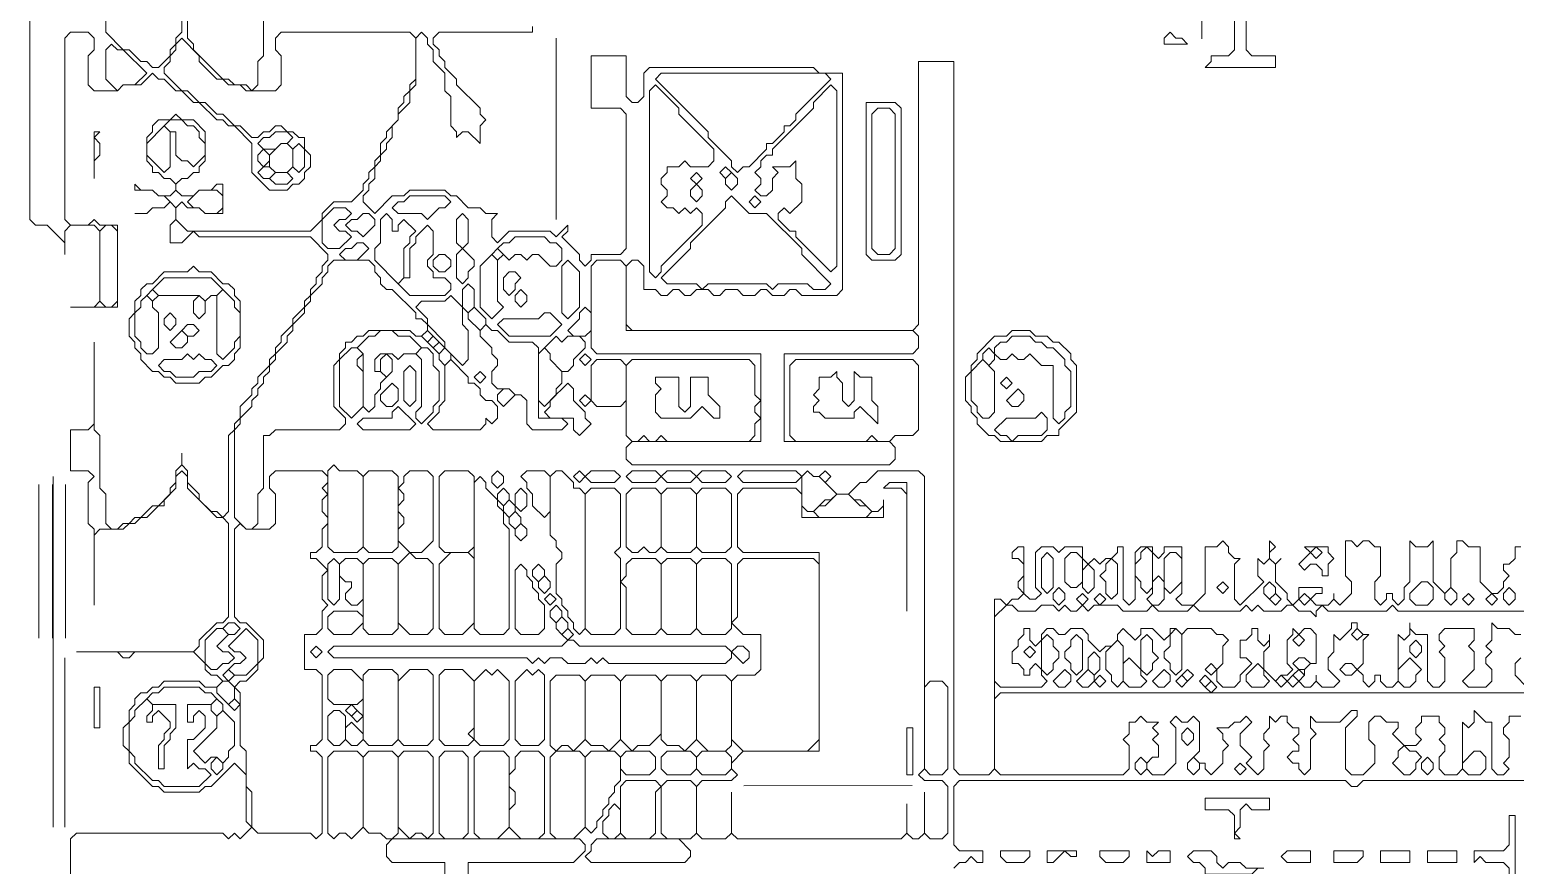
# Model space of a CAD drawing. Extents: x 10 to 1971, y 10 to 1392.
# Drawn here: x 1291 to 1545, y 697.5 to 840.4 of the extents above; entities that cross this region are included whole.
import ezdxf

# ---------------------------------------------------------------- set-up
doc = ezdxf.new("R2010")
doc.units = 0
for name, color, linetype, lineweight in [('TEXT_FALLBACK_OUTLINE', 2, 'Continuous', 0), ('TRACE_CURVE', 6, 'Continuous', 0), ('TRACE_STRAIGHT', 5, 'Continuous', 0), ('TRACE_TEXT_SYMBOL', 6, 'Continuous', 0)]:
    doc.layers.add(name, color=color, linetype=linetype, lineweight=lineweight)

msp = doc.modelspace()

# ---------------------------------------------------------------- linework, layer by layer
at = {"layer": 'TEXT_FALLBACK_OUTLINE', "color": 2}
for points in [[(1438, 763), (1437, 762), (1440, 762), (1441, 761), (1441, 741), (1441, 763)], [(1509, 752), (1510, 751), (1508, 749), (1509, 748), (1510, 749), (1511, 749), (1512, 748), (1512, 747), (1513, 747), (1513, 749), (1514, 750), (1513, 751), (1513, 752)], [(1510, 751), (1511, 752), (1512, 751), (1511, 750)], [(1492, 709), (1492, 707), (1496, 707), (1497, 706), (1497, 702), (1498, 702), (1497, 703), (1498, 704), (1498, 707), (1499, 708), (1500, 707), (1503, 707), (1503, 709)], [(1490, 700), (1489, 699), (1490, 698), (1491, 698), (1492, 697), (1492, 696), (1500, 696), (1501, 697), (1502, 697), (1499, 697), (1498, 698), (1496, 698), (1495, 697), (1494, 698), (1494, 699), (1493, 700)]]:
    msp.add_lwpolyline(points, close=True, dxfattribs=at)
at = {"layer": 'TRACE_CURVE', "color": 6}
for points in [[(1291, 847), (1291, 808), (1292, 807), (1294, 807), (1297, 804), (1297, 802), (1297, 806), (1298, 807), (1302, 807), (1303, 806), (1303, 794), (1302, 793), (1298, 793), (1306, 793), (1306, 807), (1303, 807), (1302, 808), (1301, 807), (1298, 807), (1297, 808), (1297, 839), (1298, 840), (1301, 840), (1302, 839), (1302, 837), (1301, 836), (1301, 831), (1302, 830), (1306, 830), (1307, 831), (1310, 831), (1312, 833)], [(1331, 846), (1331, 836), (1330, 835), (1330, 831), (1329, 830), (1328, 831), (1326, 831), (1325, 832), (1324, 832), (1319, 837), (1319, 838), (1318, 839), (1318, 843)], [(1317, 843), (1317, 840), (1316, 839), (1316, 838), (1315, 837), (1315, 836), (1313, 834), (1312, 834), (1311, 835), (1310, 835), (1308, 837), (1307, 837), (1304, 840), (1304, 845)], [(1349, 813), (1349, 814), (1350, 815), (1350, 817), (1351, 818), (1351, 819), (1352, 820), (1352, 821), (1353, 822), (1353, 824), (1354, 825), (1354, 826), (1356, 828), (1356, 830), (1357, 831), (1357, 839), (1358, 840), (1359, 839), (1359, 838), (1360, 837), (1360, 835), (1362, 833), (1362, 830), (1363, 829), (1363, 824), (1364, 823), (1364, 822), (1365, 823), (1366, 823), (1368, 821), (1368, 824), (1369, 825), (1368, 826), (1368, 827), (1364, 831), (1364, 832), (1362, 834), (1362, 835), (1361, 836), (1361, 837), (1360, 838), (1360, 839), (1361, 840), (1377, 840), (1377, 841)], [(1312, 833), (1313, 832), (1314, 832), (1316, 830), (1317, 830), (1319, 828), (1320, 828), (1323, 825), (1324, 825), (1325, 824), (1326, 824), (1329, 821), (1329, 816), (1332, 813), (1335, 813), (1336, 814), (1337, 814), (1338, 815), (1338, 816), (1339, 817), (1339, 819), (1338, 820), (1338, 822), (1337, 822), (1336, 823), (1335, 823), (1334, 824), (1333, 824), (1332, 823), (1331, 823), (1330, 822), (1329, 822), (1327, 824), (1326, 824), (1324, 826), (1323, 826), (1321, 828), (1320, 828), (1318, 830), (1317, 830), (1314, 833), (1314, 834), (1315, 835), (1315, 836), (1316, 837), (1316, 838), (1317, 839), (1320, 836), (1320, 835), (1323, 832), (1324, 832), (1325, 831), (1327, 831), (1328, 830), (1333, 830), (1334, 831), (1334, 836), (1333, 837), (1333, 839), (1334, 840), (1356, 840), (1357, 839), (1357, 832), (1356, 831)], [(1402, 796), (1403, 795), (1404, 795), (1405, 796), (1407, 796), (1408, 795), (1409, 795), (1410, 796), (1412, 796), (1413, 795), (1415, 795), (1416, 796), (1417, 796), (1418, 795), (1420, 795), (1421, 796), (1422, 796), (1423, 795), (1429, 795), (1430, 796), (1430, 833), (1426, 833), (1425, 834), (1397, 834), (1396, 833), (1396, 829), (1395, 828), (1394, 828), (1393, 829), (1393, 836), (1387, 836), (1387, 827), (1392, 827), (1393, 826), (1393, 803), (1392, 802), (1387, 802), (1387, 801), (1386, 800), (1385, 801), (1385, 802), (1382, 805), (1383, 806), (1383, 807), (1381, 805), (1380, 806), (1373, 806), (1371, 804), (1370, 805), (1370, 808), (1371, 809), (1369, 809), (1368, 810), (1366, 810), (1364, 812), (1363, 812), (1362, 813), (1356, 813), (1355, 812), (1353, 812), (1350, 809), (1348, 811), (1348, 812), (1349, 813)], [(1485, 751), (1484, 750), (1483, 751), (1483, 752), (1481, 752), (1480, 751), (1480, 743), (1479, 742), (1478, 743), (1478, 752), (1477, 752), (1477, 751), (1476, 750), (1475, 750), (1474, 749), (1473, 750), (1472, 749), (1471, 750), (1471, 752), (1468, 752), (1467, 751), (1466, 752), (1464, 752), (1463, 751), (1463, 745), (1464, 744), (1463, 743), (1462, 743), (1461, 744), (1461, 752), (1460, 752), (1459, 751), (1459, 750), (1460, 750), (1461, 749), (1461, 747), (1460, 746), (1460, 745), (1461, 744), (1460, 743), (1459, 743), (1458, 742), (1457, 743), (1456, 743), (1456, 714), (1455, 713), (1450, 713), (1449, 714), (1449, 835), (1443, 835), (1443, 790), (1442, 789), (1394, 789), (1393, 790), (1393, 800), (1394, 801), (1395, 801), (1396, 800), (1396, 796), (1398, 796), (1399, 795), (1400, 795), (1401, 796), (1402, 796)], [(1356, 831), (1356, 830), (1355, 829), (1355, 828), (1354, 827), (1354, 825), (1352, 823), (1352, 822), (1351, 821), (1351, 819), (1350, 818), (1350, 817), (1349, 816), (1349, 815), (1348, 814), (1348, 813), (1346, 811), (1343, 811), (1341, 809), (1341, 808), (1339, 806), (1318, 806), (1316, 808), (1316, 810), (1317, 811), (1318, 810), (1320, 810), (1321, 809), (1324, 809), (1324, 814), (1323, 814), (1322, 813), (1320, 813), (1319, 812), (1317, 812), (1316, 813), (1316, 814), (1317, 815), (1318, 815), (1319, 816), (1320, 816), (1320, 817), (1321, 818), (1321, 823), (1319, 825), (1317, 825), (1316, 826), (1315, 825), (1313, 825), (1312, 824), (1312, 823), (1311, 822), (1311, 818), (1312, 817), (1312, 816), (1313, 816), (1314, 815), (1315, 815), (1316, 814), (1316, 813), (1315, 812), (1313, 812), (1312, 813), (1310, 813)], [(1310, 813), (1309, 814), (1309, 813), (1312, 813), (1313, 812), (1314, 812), (1315, 811), (1314, 810), (1312, 810), (1311, 809), (1309, 809), (1311, 809), (1312, 810), (1314, 810), (1315, 811), (1316, 810), (1316, 808), (1315, 807), (1315, 804), (1317, 804), (1319, 806), (1320, 805), (1339, 805), (1342, 802), (1342, 801), (1341, 800), (1341, 799), (1340, 798), (1340, 797), (1339, 796), (1339, 795), (1338, 794), (1338, 793), (1336, 791), (1336, 790), (1334, 788), (1334, 787), (1333, 786), (1333, 785), (1332, 784), (1332, 783), (1330, 781), (1330, 780), (1329, 779), (1329, 778), (1327, 776), (1327, 774), (1326, 773), (1326, 772), (1325, 771), (1325, 758), (1324, 757), (1323, 758), (1322, 758), (1320, 760), (1320, 761), (1318, 763), (1318, 765), (1317, 766), (1317, 768), (1317, 766), (1316, 765), (1316, 763), (1315, 762)], [(1315, 762), (1315, 761), (1313, 759), (1312, 759), (1310, 757), (1309, 757), (1308, 756), (1307, 756), (1306, 755), (1305, 755), (1304, 756), (1304, 761), (1303, 762), (1303, 771), (1302, 772), (1302, 787), (1302, 773), (1301, 772), (1298, 772), (1298, 765), (1301, 765), (1302, 764), (1301, 763), (1301, 756), (1302, 755), (1302, 742), (1302, 754), (1303, 755), (1307, 755), (1308, 756), (1309, 756), (1310, 757), (1311, 757), (1313, 759), (1314, 759), (1314, 760), (1316, 762), (1316, 764), (1317, 765), (1318, 764), (1318, 762), (1323, 757), (1324, 757), (1325, 756), (1325, 740), (1324, 739), (1323, 739), (1320, 736), (1320, 735), (1319, 734), (1299, 734), (1306, 734), (1307, 733), (1308, 733), (1309, 734), (1319, 734), (1321, 732), (1321, 731), (1322, 730), (1323, 730), (1324, 729), (1323, 728), (1321, 728), (1320, 729)], [(1524, 743), (1524, 744), (1523, 744), (1523, 743), (1522, 742), (1521, 743), (1521, 746), (1522, 747), (1522, 752), (1521, 752), (1520, 753), (1519, 753), (1518, 752), (1517, 753), (1516, 753), (1516, 747), (1517, 746), (1517, 744), (1515, 742), (1514, 743), (1514, 744), (1514, 743), (1513, 742), (1511, 742), (1510, 743), (1511, 744), (1512, 744), (1512, 745), (1508, 745), (1508, 743), (1507, 742), (1506, 743), (1506, 744), (1504, 746), (1504, 749), (1505, 750), (1504, 749), (1503, 750), (1503, 751), (1504, 752), (1503, 753), (1503, 750), (1502, 749), (1501, 750), (1501, 747), (1502, 746), (1498, 742), (1497, 743), (1497, 749), (1498, 750), (1497, 750), (1496, 751), (1496, 752), (1495, 753), (1494, 752), (1492, 752), (1492, 744), (1490, 742), (1488, 742), (1487, 743), (1488, 744), (1488, 752), (1485, 752), (1485, 751)], [(1546, 752), (1545, 752), (1545, 750), (1544, 749), (1543, 749), (1543, 748), (1544, 747), (1543, 746), (1543, 745), (1542, 744), (1541, 744), (1539, 746), (1539, 752), (1537, 752), (1536, 753), (1535, 753), (1535, 751), (1534, 750), (1534, 745), (1533, 744), (1531, 746), (1531, 753), (1530, 752), (1528, 752), (1527, 753), (1527, 746), (1526, 745), (1526, 743), (1525, 742), (1524, 743)], [(1480, 736), (1478, 738), (1477, 737), (1477, 736), (1476, 735), (1475, 735), (1474, 734), (1472, 736), (1472, 737), (1471, 738), (1469, 738), (1468, 737), (1467, 737), (1466, 738), (1465, 738), (1464, 737), (1464, 736), (1463, 735), (1462, 736), (1462, 738), (1461, 738), (1461, 737), (1460, 736), (1460, 735), (1459, 734), (1459, 732), (1460, 732), (1461, 731), (1461, 730), (1462, 730), (1462, 731), (1463, 732), (1464, 731), (1464, 730), (1465, 729), (1464, 728), (1457, 728), (1456, 729), (1456, 740), (1458, 742)], [(1458, 742), (1459, 742), (1460, 741), (1463, 741), (1464, 742), (1466, 742), (1467, 741), (1468, 742), (1469, 741), (1470, 741), (1471, 742), (1472, 741), (1473, 742), (1477, 742), (1478, 741), (1482, 741), (1483, 742), (1484, 741), (1489, 741), (1490, 742), (1491, 741), (1498, 741), (1499, 742), (1500, 741), (1501, 742), (1502, 741), (1505, 741), (1506, 742), (1507, 742), (1508, 741), (1510, 741), (1511, 740), (1511, 741), (1512, 742), (1513, 741), (1523, 741), (1524, 742), (1525, 741), (1596, 741)], [(1513, 733), (1513, 731), (1515, 729), (1514, 728), (1512, 728), (1511, 729), (1511, 730), (1511, 729), (1510, 728), (1509, 728), (1508, 729), (1509, 730), (1509, 731), (1510, 732), (1511, 732), (1511, 737), (1510, 738), (1509, 738), (1508, 737), (1507, 738), (1507, 737), (1506, 736), (1506, 732), (1507, 731), (1506, 730), (1505, 730), (1504, 729), (1502, 731), (1502, 734), (1503, 735), (1503, 737), (1503, 736), (1502, 735), (1501, 736), (1501, 738), (1500, 738), (1500, 737), (1499, 736), (1498, 736), (1498, 733), (1499, 733), (1500, 732), (1498, 730), (1498, 729), (1497, 728), (1495, 728), (1494, 729), (1494, 731), (1495, 732), (1495, 735), (1496, 736), (1495, 737), (1494, 737), (1493, 738), (1489, 738), (1488, 737), (1487, 738), (1486, 738), (1486, 737), (1485, 736), (1483, 738), (1481, 738), (1481, 737), (1480, 736)], [(1546, 737), (1545, 737), (1544, 738), (1542, 738), (1541, 739), (1541, 736), (1540, 735), (1541, 734), (1540, 733), (1540, 732), (1541, 731), (1541, 729), (1540, 728), (1537, 728), (1536, 729), (1538, 731), (1538, 734), (1537, 735), (1538, 736), (1538, 738), (1533, 738), (1532, 737), (1532, 736), (1533, 735), (1532, 734), (1533, 733), (1533, 729), (1532, 728), (1531, 728), (1530, 729), (1530, 737), (1528, 737), (1527, 738), (1527, 739), (1527, 737), (1526, 736), (1525, 737), (1525, 729), (1524, 728), (1523, 728), (1522, 729), (1522, 730), (1521, 730), (1521, 729), (1520, 728), (1519, 729), (1519, 730), (1518, 731), (1519, 732), (1519, 736), (1520, 737), (1519, 737), (1518, 738), (1518, 739), (1517, 739), (1517, 738), (1515, 736), (1514, 737), (1514, 734), (1513, 733)], [(1547, 728), (1545, 730), (1545, 732), (1546, 733)], [(1320, 729), (1314, 729), (1313, 728), (1312, 728), (1311, 727), (1310, 727), (1309, 726), (1309, 725), (1308, 724), (1308, 722), (1307, 721), (1307, 718), (1308, 717), (1308, 715), (1312, 711), (1313, 711), (1314, 710), (1320, 710), (1321, 711), (1322, 711), (1326, 715), (1328, 713), (1328, 705), (1329, 704), (1327, 702), (1326, 703), (1325, 702), (1324, 703), (1299, 703), (1298, 702), (1298, 696)], [(1457, 713), (1456, 714), (1456, 726), (1457, 727), (1563, 727)], [(1544, 714), (1543, 713), (1542, 713), (1541, 714), (1541, 722), (1540, 722), (1538, 724), (1538, 722), (1537, 721), (1536, 722), (1536, 714), (1535, 713), (1533, 713), (1532, 714), (1532, 716), (1533, 717), (1533, 718), (1532, 719), (1533, 720), (1533, 721), (1532, 722), (1532, 723), (1529, 723), (1529, 722), (1528, 721), (1528, 720), (1529, 719), (1528, 718), (1526, 718), (1524, 720), (1525, 721), (1525, 722), (1523, 722), (1522, 723), (1521, 723), (1520, 722), (1520, 719), (1521, 718), (1521, 715), (1519, 713), (1517, 713), (1516, 714), (1516, 721), (1518, 723), (1518, 724), (1517, 724), (1515, 722), (1511, 722), (1510, 723), (1510, 721), (1511, 720), (1510, 719), (1510, 714), (1509, 713), (1508, 714), (1508, 715), (1507, 715), (1506, 716), (1507, 717), (1508, 717), (1508, 718), (1507, 719), (1508, 720), (1508, 721)], [(1508, 721), (1507, 721), (1506, 722), (1506, 723), (1505, 723), (1504, 722), (1503, 723), (1503, 721), (1502, 720), (1502, 719), (1503, 718), (1502, 717), (1502, 714), (1501, 713), (1499, 715), (1500, 716), (1498, 718), (1498, 720), (1500, 722), (1499, 723), (1498, 722), (1497, 722), (1496, 721), (1494, 721), (1495, 720), (1495, 719), (1496, 718), (1495, 717), (1495, 715), (1493, 713), (1492, 714), (1492, 715), (1491, 715), (1490, 716), (1491, 717), (1491, 722), (1490, 723), (1489, 722), (1488, 722), (1487, 723), (1486, 722), (1487, 721), (1487, 715), (1485, 713), (1483, 713), (1482, 714), (1482, 715), (1483, 716), (1484, 716), (1484, 718), (1483, 719), (1484, 720), (1483, 721), (1484, 722), (1482, 722), (1481, 723), (1480, 722), (1479, 722), (1479, 720), (1478, 719), (1479, 718), (1479, 714), (1478, 713), (1457, 713)], [(1546, 723), (1544, 723), (1544, 722), (1543, 721), (1543, 720), (1544, 719), (1544, 716), (1543, 715), (1544, 714)], [(1449, 697), (1450, 698), (1451, 698), (1452, 699), (1453, 698), (1454, 698), (1454, 700), (1450, 700), (1449, 701), (1449, 711), (1450, 712), (1516, 712), (1517, 711), (1518, 711), (1519, 712), (1574, 712)], [(1546, 654), (1545, 655), (1545, 674), (1544, 675), (1544, 689), (1545, 690), (1545, 706), (1544, 706), (1544, 701), (1543, 700), (1538, 700), (1538, 698), (1539, 699), (1540, 698), (1543, 698), (1544, 697), (1544, 687), (1543, 686), (1542, 686), (1541, 687), (1540, 687), (1538, 685)]]:
    msp.add_lwpolyline(points, dxfattribs=at)
for points in [[(1304, 837), (1305, 838), (1306, 837), (1307, 837), (1311, 833), (1309, 831), (1307, 831), (1306, 830), (1304, 832)], [(1397, 830), (1398, 831), (1402, 827), (1402, 826), (1408, 820), (1408, 818), (1407, 817), (1404, 817), (1403, 818), (1402, 817), (1400, 817), (1400, 816), (1399, 815), (1399, 814), (1400, 813), (1400, 812), (1399, 811), (1400, 810), (1401, 810), (1402, 809), (1403, 810), (1404, 809), (1405, 810), (1406, 809), (1406, 807), (1399, 800), (1399, 799), (1398, 798), (1397, 799)], [(1398, 832), (1399, 833), (1427, 833), (1428, 832), (1422, 826), (1422, 825), (1421, 824), (1420, 824), (1420, 823), (1418, 821), (1417, 821), (1417, 820), (1414, 817), (1413, 817), (1412, 816), (1411, 817), (1411, 818), (1407, 822), (1407, 823)], [(1428, 831), (1429, 830), (1429, 800), (1428, 799), (1422, 805), (1422, 806), (1421, 806), (1419, 808), (1419, 809), (1420, 810), (1421, 809), (1423, 811), (1423, 814), (1422, 815), (1422, 818), (1421, 817), (1418, 817), (1419, 816), (1418, 815), (1418, 813), (1417, 812), (1416, 812), (1415, 813), (1416, 814), (1416, 815), (1415, 816), (1416, 817), (1416, 818), (1417, 819), (1418, 819), (1418, 820), (1425, 827), (1425, 828)], [(1314, 824), (1315, 823), (1315, 817), (1314, 816), (1311, 819), (1311, 821)], [(1314, 824), (1315, 825), (1317, 825), (1318, 824), (1319, 824), (1320, 823), (1320, 822), (1321, 821), (1321, 819), (1319, 817), (1318, 818), (1317, 818), (1316, 819), (1316, 823), (1315, 823)], [(1332, 822), (1333, 823), (1335, 823), (1336, 822), (1335, 821), (1334, 821), (1333, 820), (1331, 820), (1330, 821), (1331, 822)], [(1334, 821), (1335, 821), (1336, 820), (1336, 817), (1335, 816), (1333, 816), (1332, 817), (1332, 819)], [(1336, 820), (1337, 821), (1338, 820), (1338, 817), (1337, 816), (1336, 817)], [(1330, 819), (1331, 820), (1332, 819), (1332, 818), (1331, 817), (1330, 818)], [(1330, 816), (1331, 817), (1332, 817), (1333, 816), (1332, 815), (1331, 815)], [(1332, 815), (1333, 816), (1335, 816), (1336, 815), (1335, 814), (1333, 814)], [(1404, 815), (1405, 816), (1406, 815), (1405, 814)], [(1409, 816), (1410, 817), (1411, 816), (1410, 815)], [(1410, 815), (1411, 816), (1412, 815), (1412, 814), (1411, 813), (1410, 814)], [(1320, 813), (1323, 813), (1324, 812), (1324, 810), (1323, 809), (1321, 809), (1320, 810), (1319, 810), (1318, 811)], [(1404, 813), (1405, 814), (1406, 813), (1406, 812), (1405, 811), (1404, 812)], [(1355, 811), (1356, 812), (1362, 812), (1363, 811), (1362, 810), (1361, 810), (1359, 808), (1358, 809), (1354, 809), (1353, 810), (1354, 811)], [(1410, 811), (1411, 812), (1414, 809), (1417, 809), (1423, 803), (1423, 802), (1428, 797), (1427, 796), (1425, 796), (1424, 797), (1419, 797), (1418, 796), (1417, 797), (1407, 797), (1406, 796), (1405, 797), (1400, 797), (1399, 798), (1404, 803), (1404, 804), (1410, 810)], [(1414, 811), (1415, 812), (1416, 811), (1415, 810)], [(1343, 810), (1345, 810), (1346, 809), (1345, 808), (1344, 808), (1343, 807), (1344, 806), (1345, 806), (1346, 805), (1344, 803), (1342, 803), (1341, 804), (1341, 808)], [(1347, 808), (1348, 809), (1349, 809), (1350, 808), (1350, 807), (1348, 805), (1347, 806), (1346, 806), (1345, 807), (1346, 808)], [(1351, 808), (1352, 809), (1353, 808), (1353, 806), (1354, 806), (1354, 807), (1355, 808), (1357, 806), (1356, 805), (1356, 804), (1355, 803), (1355, 798), (1354, 797), (1350, 801), (1350, 803), (1351, 804)], [(1364, 808), (1365, 809), (1366, 808), (1366, 804), (1365, 803), (1364, 804)], [(1303, 806), (1304, 807), (1305, 807), (1306, 806), (1306, 794), (1305, 793), (1304, 793), (1303, 794)], [(1359, 807), (1360, 806), (1360, 802), (1359, 801), (1359, 800), (1360, 799), (1360, 798), (1362, 798), (1363, 797), (1363, 796), (1362, 795), (1356, 795), (1354, 797), (1355, 798), (1356, 798), (1356, 803), (1357, 804), (1357, 805)], [(1346, 803), (1347, 804), (1348, 804), (1349, 803), (1347, 801), (1345, 801), (1344, 802), (1345, 803)], [(1364, 802), (1365, 803), (1367, 801), (1367, 800), (1366, 799), (1366, 798), (1365, 797), (1364, 798)], [(1370, 802), (1371, 803), (1372, 802), (1371, 801)], [(1373, 804), (1374, 805), (1379, 805), (1380, 804), (1381, 804), (1382, 803), (1382, 801), (1381, 800), (1380, 800), (1378, 802), (1377, 802), (1376, 801), (1375, 802), (1374, 802), (1373, 801), (1371, 803), (1372, 804)], [(1342, 800), (1343, 801), (1349, 801), (1350, 800), (1350, 799), (1351, 798), (1351, 797), (1352, 796), (1353, 796), (1357, 792), (1357, 791), (1358, 791), (1359, 790), (1359, 789), (1358, 788), (1357, 788), (1356, 789), (1349, 789), (1348, 788), (1347, 788), (1346, 787), (1345, 787), (1345, 786), (1344, 785), (1344, 784), (1343, 783), (1343, 776), (1345, 774), (1345, 773), (1344, 772), (1333, 772), (1332, 771), (1331, 771), (1331, 762), (1330, 761), (1330, 756), (1329, 755), (1328, 755), (1326, 757), (1326, 772), (1327, 773), (1327, 774), (1329, 776), (1329, 777), (1330, 778), (1330, 779), (1331, 780), (1331, 781), (1332, 782), (1332, 783), (1333, 784), (1333, 785), (1335, 787), (1335, 788), (1336, 789), (1336, 790), (1338, 792), (1338, 793), (1339, 794), (1339, 795), (1341, 797), (1341, 798), (1342, 799)], [(1360, 801), (1361, 802), (1362, 802), (1363, 801), (1363, 800), (1362, 799), (1361, 799), (1360, 800)], [(1370, 802), (1371, 801), (1371, 794), (1372, 793), (1370, 791), (1368, 793), (1368, 800)], [(1382, 800), (1383, 801), (1385, 799), (1385, 793), (1383, 791), (1382, 792)], [(1387, 800), (1388, 801), (1392, 801), (1393, 800), (1393, 789), (1442, 789), (1443, 788), (1443, 786), (1442, 785), (1420, 785), (1420, 770), (1438, 770), (1439, 769), (1439, 767), (1438, 766), (1394, 766), (1393, 767), (1393, 769), (1394, 770), (1416, 770), (1416, 785), (1388, 785), (1387, 786)], [(1372, 798), (1373, 799), (1374, 799), (1375, 798), (1374, 797), (1374, 796), (1373, 795), (1372, 796)], [(1365, 796), (1366, 797), (1367, 796), (1367, 793), (1366, 792), (1365, 793)], [(1374, 795), (1375, 796), (1376, 795), (1376, 794), (1375, 793), (1374, 794)], [(1362, 794), (1363, 795), (1365, 793), (1365, 790), (1366, 789), (1366, 784), (1365, 783), (1362, 786), (1362, 787), (1359, 790), (1359, 791), (1357, 793), (1358, 794)], [(1366, 792), (1367, 793), (1369, 791), (1369, 790), (1368, 789), (1366, 791)], [(1385, 792), (1386, 793), (1387, 792), (1387, 789), (1386, 788), (1384, 788), (1383, 789), (1385, 791)], [(1378, 791), (1379, 792), (1380, 792), (1382, 790), (1380, 788), (1373, 788), (1371, 790), (1372, 791)], [(1350, 788), (1351, 789), (1353, 789), (1354, 788), (1356, 788), (1358, 786), (1357, 785), (1355, 785), (1354, 784), (1353, 785), (1351, 785), (1350, 784), (1350, 782), (1351, 782), (1352, 781), (1351, 780), (1351, 779), (1350, 778), (1350, 776), (1349, 775), (1348, 776), (1348, 785), (1347, 786), (1349, 788)], [(1358, 788), (1359, 789), (1360, 788), (1359, 787)], [(1359, 787), (1360, 788), (1361, 787), (1360, 786)], [(1368, 789), (1369, 790), (1370, 789), (1371, 789), (1373, 787), (1377, 787), (1378, 786), (1378, 774), (1382, 774), (1383, 773), (1382, 772), (1377, 772), (1376, 773), (1376, 777), (1375, 778), (1374, 778), (1373, 779), (1371, 779), (1370, 780), (1370, 782), (1371, 783), (1371, 784), (1370, 785), (1370, 786), (1368, 788)], [(1381, 788), (1382, 787), (1383, 788), (1385, 788), (1386, 787), (1386, 786), (1384, 784), (1384, 783), (1383, 782), (1382, 782), (1380, 784), (1380, 785), (1379, 786)], [(1346, 786), (1347, 786), (1348, 785), (1347, 784), (1347, 783), (1348, 782), (1348, 776), (1346, 774), (1344, 776), (1344, 784)], [(1351, 784), (1352, 785), (1353, 784), (1353, 782), (1352, 781), (1351, 782)], [(1357, 785), (1358, 786), (1359, 786), (1360, 785), (1360, 783), (1361, 782), (1361, 777), (1360, 776), (1360, 775), (1358, 773), (1357, 774), (1357, 775), (1358, 776), (1358, 784)], [(1360, 786), (1361, 787), (1362, 786), (1361, 785)], [(1361, 785), (1362, 786), (1363, 785), (1363, 784), (1362, 783), (1361, 784)], [(1378, 785), (1379, 786), (1380, 785), (1380, 784), (1382, 782), (1382, 780), (1381, 779), (1381, 778), (1379, 776), (1378, 777)], [(1385, 784), (1386, 785), (1387, 784), (1386, 783)], [(1355, 782), (1356, 783), (1357, 782), (1357, 777), (1356, 776), (1355, 777)], [(1362, 783), (1363, 784), (1366, 781), (1366, 780), (1367, 780), (1368, 779), (1368, 778), (1369, 777), (1370, 777), (1371, 776), (1371, 774), (1370, 773), (1369, 774), (1369, 773), (1368, 772), (1360, 772), (1359, 773), (1361, 775), (1361, 776), (1362, 777)], [(1387, 783), (1388, 784), (1392, 784), (1393, 783), (1393, 777), (1392, 776), (1388, 776), (1387, 777)], [(1393, 783), (1394, 784), (1414, 784), (1415, 783), (1415, 778), (1416, 777), (1415, 776), (1415, 775), (1416, 774), (1415, 773), (1415, 771), (1414, 770), (1400, 770), (1399, 771), (1398, 770), (1397, 770), (1396, 771), (1395, 770), (1394, 770), (1393, 771)], [(1421, 783), (1422, 784), (1442, 784), (1443, 783), (1443, 772), (1442, 771), (1439, 771), (1438, 770), (1436, 770), (1435, 771), (1434, 770), (1422, 770), (1421, 771)], [(1353, 780), (1354, 779), (1354, 777), (1353, 776), (1352, 776), (1351, 777), (1351, 778)], [(1367, 781), (1368, 782), (1369, 781), (1368, 780)], [(1383, 780), (1384, 779), (1384, 777), (1386, 775), (1386, 774), (1387, 773), (1385, 771), (1384, 772), (1384, 774), (1380, 774), (1379, 775), (1380, 776), (1380, 777)], [(1371, 778), (1372, 779), (1373, 779), (1374, 778), (1372, 776), (1371, 777)], [(1385, 777), (1386, 778), (1387, 777), (1386, 776)], [(1353, 775), (1354, 776), (1357, 773), (1356, 772), (1348, 772), (1347, 773), (1348, 774), (1353, 774)], [(1332, 764), (1333, 765), (1341, 765), (1342, 764), (1342, 763), (1341, 762), (1342, 761), (1341, 760), (1341, 758), (1342, 757), (1342, 756), (1341, 755), (1341, 752), (1340, 751), (1339, 751), (1339, 750), (1340, 750), (1342, 748), (1341, 747), (1341, 743), (1342, 742), (1341, 741), (1341, 738), (1340, 737), (1338, 737), (1338, 731), (1340, 731), (1341, 730), (1341, 719), (1340, 718), (1339, 718), (1339, 717), (1340, 717), (1341, 716), (1341, 703), (1340, 702), (1339, 703), (1330, 703), (1329, 704), (1329, 710), (1328, 711), (1328, 717), (1327, 718), (1327, 727), (1326, 728), (1327, 729), (1328, 729), (1330, 731), (1330, 732), (1331, 733), (1331, 736), (1328, 739), (1327, 739), (1326, 740), (1326, 755), (1327, 756), (1328, 755), (1332, 755), (1333, 756), (1333, 761), (1332, 762)], [(1342, 765), (1343, 766), (1344, 765), (1347, 765), (1348, 764), (1348, 752), (1347, 751), (1343, 751), (1342, 752)], [(1348, 764), (1349, 765), (1353, 765), (1354, 764), (1354, 752), (1353, 751), (1349, 751), (1348, 752)], [(1355, 764), (1356, 765), (1359, 765), (1360, 764), (1360, 753), (1358, 751), (1356, 751), (1354, 753), (1354, 755), (1355, 756), (1355, 757), (1354, 758), (1354, 759), (1355, 760), (1355, 761), (1354, 762), (1355, 763)], [(1361, 764), (1362, 765), (1366, 765), (1367, 764), (1367, 752), (1366, 751), (1362, 751), (1361, 752)], [(1370, 764), (1371, 765), (1372, 764), (1372, 763), (1371, 762), (1370, 763)], [(1375, 764), (1376, 765), (1379, 765), (1380, 764), (1380, 758), (1379, 757), (1377, 759), (1377, 761), (1376, 762), (1376, 763)], [(1380, 764), (1381, 765), (1382, 765), (1384, 763), (1384, 762), (1385, 762), (1386, 761), (1386, 738), (1385, 737), (1384, 738), (1384, 739), (1383, 740), (1383, 741), (1382, 742), (1382, 743), (1381, 744), (1381, 749), (1382, 750), (1382, 751), (1381, 752), (1381, 753), (1380, 754)], [(1384, 764), (1385, 765), (1386, 764), (1385, 763)], [(1386, 764), (1387, 765), (1391, 765), (1392, 764), (1391, 763), (1387, 763)], [(1393, 764), (1394, 765), (1398, 765), (1399, 764), (1398, 763), (1394, 763)], [(1399, 764), (1400, 765), (1404, 765), (1405, 764), (1404, 763), (1400, 763)], [(1436, 765), (1443, 765), (1444, 764), (1444, 714), (1443, 713), (1444, 712), (1447, 712), (1448, 711), (1448, 703), (1447, 702), (1445, 702), (1444, 703), (1444, 710), (1444, 703), (1443, 702), (1442, 702), (1441, 703), (1441, 708), (1441, 703), (1440, 702), (1412, 702), (1411, 703), (1411, 710), (1411, 703), (1410, 702), (1406, 702), (1405, 703), (1405, 711), (1406, 712), (1411, 712), (1412, 713), (1411, 714), (1411, 715), (1413, 717), (1426, 717), (1426, 751), (1413, 751), (1412, 752), (1412, 761), (1413, 762), (1422, 762), (1423, 761), (1423, 757), (1437, 757), (1437, 760), (1437, 759), (1436, 758), (1435, 758), (1433, 760), (1432, 760), (1431, 761), (1433, 763), (1434, 763)], [(1405, 764), (1406, 765), (1410, 765), (1411, 764), (1410, 763), (1406, 763)], [(1412, 764), (1413, 765), (1422, 765), (1423, 764), (1422, 763), (1413, 763)], [(1423, 764), (1424, 765), (1425, 764), (1426, 764), (1429, 761), (1428, 760), (1427, 760), (1425, 758), (1424, 758), (1423, 759)], [(1426, 764), (1427, 765), (1428, 764), (1427, 763)], [(1367, 763), (1368, 764), (1369, 763), (1369, 762), (1371, 760), (1371, 759), (1372, 758), (1372, 756), (1373, 755), (1373, 738), (1372, 737), (1368, 737), (1367, 738)], [(1371, 761), (1372, 762), (1373, 761), (1373, 760), (1372, 759), (1371, 760)], [(1372, 759), (1373, 760), (1374, 759), (1374, 758), (1373, 757), (1372, 758)], [(1374, 761), (1375, 762), (1376, 761), (1376, 759), (1375, 758), (1374, 759)], [(1386, 761), (1387, 762), (1391, 762), (1392, 761), (1392, 752), (1391, 751), (1392, 750), (1392, 738), (1391, 737), (1387, 737), (1386, 738)], [(1393, 761), (1394, 762), (1398, 762), (1399, 761), (1399, 752), (1398, 751), (1397, 751), (1396, 752), (1395, 751), (1394, 751), (1393, 752)], [(1399, 761), (1400, 762), (1404, 762), (1405, 761), (1405, 752), (1404, 751), (1400, 751), (1399, 752)], [(1405, 761), (1406, 762), (1410, 762), (1411, 761), (1411, 752), (1410, 751), (1406, 751), (1405, 752)], [(1429, 761), (1431, 761), (1433, 759), (1434, 759), (1435, 758), (1434, 757), (1426, 757), (1425, 758), (1426, 759), (1427, 759)], [(1373, 757), (1374, 758), (1375, 757), (1375, 756), (1374, 755), (1373, 756)], [(1374, 755), (1375, 756), (1376, 755), (1376, 754), (1375, 753), (1374, 754)], [(1481, 751), (1482, 752), (1483, 751), (1483, 745), (1482, 744), (1481, 745), (1481, 746), (1480, 747), (1480, 749), (1481, 750)], [(1342, 749), (1343, 750), (1344, 749), (1344, 743), (1343, 742), (1342, 743)], [(1344, 749), (1345, 750), (1347, 750), (1348, 749), (1348, 743), (1347, 742), (1346, 742), (1345, 743), (1345, 744), (1346, 745), (1346, 746), (1345, 746), (1344, 747)], [(1348, 749), (1349, 750), (1353, 750), (1354, 749), (1354, 738), (1353, 737), (1349, 737), (1348, 738)], [(1356, 751), (1357, 750), (1359, 750), (1360, 749), (1360, 738), (1359, 737), (1356, 737), (1354, 739), (1354, 749)], [(1363, 751), (1366, 751), (1367, 750), (1367, 739), (1365, 737), (1362, 737), (1361, 738), (1361, 749)], [(1393, 749), (1394, 750), (1398, 750), (1399, 749), (1399, 738), (1398, 737), (1394, 737), (1393, 738), (1393, 745), (1392, 746), (1393, 747)], [(1399, 749), (1400, 750), (1404, 750), (1405, 749), (1405, 738), (1404, 737), (1400, 737), (1399, 738)], [(1405, 749), (1406, 750), (1410, 750), (1411, 749), (1411, 738), (1410, 737), (1406, 737), (1405, 738)], [(1412, 749), (1413, 750), (1425, 750), (1426, 749), (1426, 719), (1424, 717), (1413, 717), (1411, 719), (1411, 729), (1412, 730), (1415, 730), (1416, 731), (1416, 737), (1413, 737), (1411, 739), (1412, 740)], [(1464, 750), (1465, 751), (1466, 750), (1466, 745), (1465, 744), (1464, 745)], [(1468, 750), (1469, 751), (1470, 751), (1471, 750), (1471, 746), (1470, 745), (1469, 745), (1468, 746)], [(1475, 749), (1476, 750), (1477, 749), (1477, 744), (1476, 743), (1475, 744), (1475, 746), (1474, 747), (1475, 748)], [(1485, 750), (1486, 751), (1487, 751), (1488, 750), (1488, 746), (1486, 744), (1485, 745)], [(1374, 748), (1375, 749), (1376, 748), (1376, 747), (1377, 746), (1377, 745), (1378, 744), (1378, 743), (1379, 742), (1379, 738), (1378, 737), (1375, 737), (1374, 738)], [(1377, 748), (1378, 749), (1379, 748), (1379, 747), (1378, 746), (1377, 747)], [(1378, 746), (1379, 747), (1380, 746), (1380, 745), (1379, 744), (1378, 745)], [(1471, 748), (1472, 749), (1473, 748), (1473, 745), (1472, 744), (1471, 745)], [(1483, 746), (1484, 747), (1485, 746), (1485, 743), (1484, 742), (1483, 742), (1482, 743), (1483, 744)], [(1466, 744), (1467, 745), (1468, 744), (1468, 743), (1467, 742), (1466, 743)], [(1494, 745), (1495, 746), (1496, 745), (1495, 744)], [(1502, 745), (1503, 746), (1504, 745), (1504, 744), (1503, 743), (1502, 744)], [(1529, 746), (1530, 746), (1531, 745), (1531, 743), (1530, 742), (1528, 742), (1527, 743), (1527, 744)], [(1533, 744), (1534, 745), (1535, 744), (1535, 743), (1534, 742), (1533, 743)], [(1543, 744), (1544, 745), (1545, 744), (1545, 743), (1544, 742), (1543, 743)], [(1379, 743), (1380, 744), (1381, 743), (1380, 742)], [(1380, 741), (1381, 742), (1382, 741), (1382, 740), (1381, 739), (1380, 740)], [(1470, 743), (1471, 744), (1472, 743), (1471, 742)], [(1473, 743), (1474, 744), (1475, 743), (1474, 742)], [(1503, 743), (1504, 744), (1505, 743), (1504, 742)], [(1508, 743), (1509, 744), (1510, 743), (1509, 742)], [(1536, 743), (1537, 744), (1538, 743), (1537, 742)], [(1540, 743), (1541, 744), (1542, 743), (1541, 742)], [(1342, 740), (1343, 741), (1347, 741), (1348, 740), (1348, 739), (1346, 737), (1343, 737), (1342, 738)], [(1381, 739), (1382, 740), (1383, 739), (1383, 738), (1382, 737), (1381, 738)], [(1323, 738), (1324, 738), (1325, 737), (1323, 735), (1324, 734), (1325, 734), (1326, 733), (1325, 732), (1324, 732), (1323, 731), (1322, 731), (1321, 732), (1321, 736)], [(1324, 738), (1325, 739), (1326, 739), (1327, 738), (1326, 737), (1325, 737)], [(1328, 738), (1330, 736), (1330, 732), (1328, 730), (1326, 730), (1325, 731), (1326, 732), (1327, 732), (1328, 733), (1327, 734), (1326, 734), (1325, 735)], [(1382, 737), (1383, 738), (1384, 737), (1383, 736)], [(1464, 736), (1465, 737), (1466, 736), (1466, 735), (1467, 734), (1467, 733), (1466, 732), (1466, 731), (1465, 730), (1464, 731)], [(1469, 736), (1470, 737), (1471, 736), (1471, 731), (1470, 730), (1469, 731), (1469, 732), (1468, 733), (1468, 734), (1469, 735)], [(1481, 736), (1482, 737), (1483, 736), (1483, 734), (1484, 733), (1483, 732), (1483, 731), (1482, 730), (1481, 731)], [(1486, 737), (1487, 738), (1488, 737), (1488, 731), (1487, 730), (1486, 731), (1486, 732), (1485, 733), (1485, 734), (1486, 735)], [(1507, 736), (1508, 737), (1509, 736), (1508, 735)], [(1517, 737), (1518, 738), (1519, 737), (1518, 736)], [(1339, 734), (1340, 735), (1341, 734), (1340, 733)], [(1382, 735), (1383, 736), (1384, 736), (1385, 735), (1410, 735), (1411, 734), (1411, 733), (1410, 732), (1390, 732), (1389, 733), (1388, 732), (1387, 733), (1386, 732), (1383, 732), (1382, 733), (1380, 733), (1379, 732), (1378, 733), (1377, 732), (1376, 733), (1343, 733), (1342, 734), (1343, 735)], [(1411, 734), (1412, 735), (1413, 735), (1414, 734), (1414, 733), (1413, 732)], [(1461, 734), (1462, 735), (1463, 734), (1462, 733)], [(1477, 736), (1478, 735), (1478, 729), (1477, 728), (1476, 729), (1476, 730), (1475, 731), (1475, 734)], [(1527, 735), (1528, 736), (1529, 735), (1529, 734), (1528, 733), (1527, 734)], [(1472, 733), (1473, 734), (1474, 733), (1474, 731), (1473, 730), (1472, 731)], [(1478, 732), (1479, 733), (1481, 731), (1481, 730), (1482, 729), (1481, 728), (1479, 728), (1478, 729)], [(1492, 731), (1493, 732), (1494, 731), (1493, 730)], [(1501, 732), (1502, 731), (1502, 730), (1503, 729), (1502, 728), (1500, 728), (1499, 729), (1499, 730)], [(1507, 732), (1508, 733), (1509, 733), (1510, 732), (1509, 731), (1508, 731)], [(1515, 731), (1516, 732), (1517, 732), (1518, 731), (1517, 730), (1516, 730)], [(1527, 733), (1529, 731), (1528, 730), (1528, 729), (1527, 728), (1526, 728), (1525, 729), (1525, 731)], [(1324, 730), (1325, 731), (1326, 730), (1325, 729)], [(1342, 730), (1343, 731), (1346, 731), (1348, 729), (1348, 726), (1347, 725), (1343, 725), (1342, 726)], [(1348, 730), (1349, 731), (1353, 731), (1354, 730), (1354, 719), (1353, 718), (1349, 718), (1348, 719)], [(1356, 731), (1359, 731), (1360, 730), (1360, 719), (1359, 718), (1355, 718), (1354, 719), (1354, 729)], [(1361, 730), (1362, 731), (1365, 731), (1367, 729), (1367, 721), (1366, 720), (1367, 719), (1366, 718), (1362, 718), (1361, 719)], [(1369, 731), (1370, 730), (1371, 731), (1373, 729), (1373, 719), (1372, 718), (1368, 718), (1367, 719), (1367, 729)], [(1376, 731), (1377, 730), (1378, 731), (1379, 730), (1379, 719), (1378, 718), (1375, 718), (1374, 719), (1374, 729)], [(1380, 729), (1381, 730), (1385, 730), (1386, 729), (1386, 719), (1384, 717), (1383, 718), (1382, 718), (1381, 717), (1380, 718)], [(1386, 729), (1387, 730), (1391, 730), (1392, 729), (1392, 719), (1390, 717), (1389, 718), (1387, 718), (1386, 719)], [(1392, 729), (1393, 730), (1398, 730), (1399, 729), (1399, 720), (1397, 718), (1395, 718), (1394, 717), (1392, 719)], [(1399, 729), (1400, 730), (1404, 730), (1405, 729), (1405, 719), (1403, 717), (1402, 718), (1400, 718), (1399, 719)], [(1405, 729), (1406, 730), (1410, 730), (1411, 729), (1411, 718), (1410, 717), (1407, 717), (1405, 719)], [(1468, 731), (1469, 730), (1469, 729), (1468, 728), (1467, 728), (1466, 729)], [(1472, 731), (1473, 730), (1473, 729), (1472, 728), (1471, 728), (1470, 729)], [(1473, 729), (1474, 730), (1475, 729), (1474, 728)], [(1485, 731), (1486, 730), (1486, 729), (1485, 728), (1484, 728), (1483, 729)], [(1487, 729), (1488, 730), (1489, 729), (1488, 728)], [(1488, 730), (1489, 731), (1490, 730), (1489, 729)], [(1491, 729), (1492, 730), (1493, 729), (1492, 728)], [(1504, 729), (1505, 730), (1506, 729), (1505, 728)], [(1506, 729), (1507, 730), (1508, 729), (1507, 728)], [(1507, 730), (1508, 731), (1509, 730), (1508, 729)], [(1313, 727), (1314, 728), (1320, 728), (1321, 727), (1322, 727), (1323, 726), (1322, 725), (1318, 725), (1318, 722), (1319, 722), (1319, 723), (1320, 724), (1321, 723), (1321, 721), (1319, 719), (1318, 719), (1318, 714), (1319, 715), (1320, 714), (1321, 714), (1322, 713), (1320, 711), (1314, 711), (1313, 712), (1312, 712), (1309, 715), (1309, 716), (1308, 717), (1308, 722), (1309, 723), (1309, 724), (1311, 726), (1312, 725), (1312, 724), (1311, 723), (1311, 722), (1312, 722), (1312, 723), (1313, 724), (1315, 722), (1315, 721), (1314, 720), (1314, 719), (1313, 718), (1313, 714), (1314, 714), (1314, 718), (1315, 719), (1315, 720), (1316, 721), (1316, 725), (1312, 725), (1311, 726), (1312, 727)], [(1323, 728), (1324, 729), (1325, 729), (1326, 728), (1326, 726), (1325, 725), (1323, 727)], [(1444, 728), (1445, 729), (1447, 729), (1448, 728), (1448, 714), (1447, 713), (1445, 713), (1444, 714)], [(1492, 728), (1493, 729), (1494, 728), (1493, 727)], [(1323, 723), (1324, 724), (1326, 722), (1326, 718), (1325, 717), (1325, 716), (1324, 715), (1323, 716), (1322, 716), (1321, 715), (1319, 717), (1323, 721)], [(1322, 725), (1323, 726), (1324, 725), (1324, 724), (1323, 723), (1322, 724)], [(1325, 725), (1326, 726), (1327, 725), (1326, 724)], [(1342, 723), (1343, 724), (1344, 724), (1345, 723), (1345, 719), (1344, 718), (1343, 718), (1342, 719)], [(1345, 724), (1346, 725), (1347, 724), (1346, 723)], [(1346, 723), (1347, 724), (1348, 723), (1347, 722)], [(1345, 721), (1346, 722), (1348, 720), (1348, 719), (1347, 718), (1346, 718), (1345, 719)], [(1488, 720), (1489, 721), (1490, 720), (1490, 719), (1489, 718), (1488, 719)], [(1342, 716), (1343, 717), (1347, 717), (1348, 716), (1348, 704), (1346, 702), (1345, 703), (1344, 703), (1343, 702), (1342, 703)], [(1348, 716), (1349, 717), (1353, 717), (1354, 716), (1354, 703), (1353, 702), (1352, 702), (1351, 703), (1349, 703), (1348, 704)], [(1354, 716), (1355, 717), (1359, 717), (1360, 716), (1360, 703), (1359, 702), (1358, 703), (1357, 703), (1356, 702), (1354, 704)], [(1361, 716), (1362, 717), (1365, 717), (1366, 716), (1366, 703), (1365, 702), (1362, 702), (1361, 703)], [(1367, 716), (1368, 717), (1372, 717), (1373, 716), (1373, 704), (1371, 702), (1368, 702), (1367, 703)], [(1374, 716), (1375, 717), (1378, 717), (1379, 716), (1379, 703), (1378, 702), (1375, 702), (1373, 704), (1373, 707), (1374, 708), (1374, 710), (1373, 711), (1373, 713), (1374, 714)], [(1380, 716), (1381, 717), (1385, 717), (1386, 716), (1386, 704), (1384, 702), (1381, 702), (1380, 703)], [(1386, 716), (1387, 717), (1391, 717), (1392, 716), (1392, 712), (1391, 711), (1391, 710), (1390, 709), (1390, 708), (1389, 707), (1389, 706), (1388, 705), (1388, 704), (1387, 703), (1386, 704)], [(1392, 716), (1393, 717), (1397, 717), (1398, 716), (1398, 714), (1397, 713), (1393, 713), (1392, 714)], [(1399, 716), (1400, 717), (1404, 717), (1405, 716), (1405, 714), (1404, 713), (1400, 713), (1399, 714)], [(1405, 716), (1406, 717), (1410, 717), (1411, 716), (1411, 714), (1410, 713), (1406, 713), (1405, 714)], [(1525, 717), (1526, 718), (1527, 717), (1528, 717), (1529, 716), (1528, 715), (1528, 714), (1527, 713), (1526, 713), (1524, 715), (1525, 716)], [(1538, 717), (1539, 717), (1540, 716), (1540, 714), (1539, 713), (1537, 713), (1536, 714), (1536, 715)], [(1322, 715), (1323, 716), (1324, 715), (1324, 714), (1323, 713), (1322, 714)], [(1480, 715), (1481, 716), (1482, 715), (1482, 714), (1481, 713), (1480, 714)], [(1489, 715), (1490, 716), (1491, 715), (1491, 714), (1490, 713), (1489, 714)], [(1497, 714), (1498, 715), (1499, 714), (1498, 713)], [(1529, 715), (1530, 716), (1531, 715), (1531, 714), (1530, 713), (1529, 714)], [(1392, 711), (1393, 712), (1398, 712), (1399, 711), (1398, 710), (1398, 703), (1397, 702), (1393, 702), (1392, 703)], [(1399, 711), (1400, 712), (1404, 712), (1405, 711), (1405, 703), (1404, 702), (1400, 702), (1399, 703)], [(1390, 707), (1391, 708), (1392, 707), (1392, 703), (1391, 702), (1390, 702), (1389, 703), (1389, 705), (1390, 706)], [(1352, 701), (1353, 702), (1385, 702), (1386, 701), (1386, 700), (1384, 698), (1366, 698), (1366, 661), (1365, 660), (1363, 660), (1362, 661), (1362, 698), (1353, 698), (1352, 699)], [(1387, 701), (1388, 702), (1402, 702), (1404, 700), (1404, 699), (1403, 698), (1387, 698), (1386, 699), (1387, 700)]]:
    msp.add_lwpolyline(points, close=True, dxfattribs=at)
at = {"layer": 'TRACE_STRAIGHT', "color": 5}
for p, q in [((1491.43, 838.88), (1491.86, 1026.38)), ((1381, 839), (1381, 808)), ((1292.54, 736.37), (1292.54, 762.62)), ((1294.92, 762.62), (1294.92, 736.37)), ((1295, 764), (1295, 704)), ((1297.11, 762.63), (1297.14, 736.38)), ((1297, 733), (1297, 704)), ((1413.13, 711.1), (1441.88, 711.17))]:
    msp.add_line(p, q, dxfattribs=at)
at = {"layer": 'TRACE_TEXT_SYMBOL', "color": 6}
for points in [[(1494, 848), (1494, 845), (1496, 845), (1497, 844), (1497, 837), (1496, 836), (1493, 836), (1493, 835), (1492, 834), (1504, 834), (1504, 836), (1500, 836), (1499, 837), (1499, 844), (1500, 845), (1503, 845), (1504, 846), (1504, 847), (1503, 848)], [(1486, 840), (1485, 839), (1485, 838), (1489, 838), (1488, 839), (1487, 839)], [(1434, 828), (1434, 802), (1435, 801), (1439, 801), (1440, 802), (1440, 827), (1439, 828)], [(1435, 826), (1436, 827), (1438, 827), (1439, 826), (1439, 803), (1438, 802), (1436, 802), (1435, 803)], [(1302, 823), (1302, 815), (1302, 818), (1303, 819), (1303, 821), (1302, 822), (1303, 823)], [(1319, 800), (1318, 799), (1314, 799), (1312, 797), (1311, 797), (1310, 796), (1310, 795), (1309, 794), (1309, 792), (1308, 791), (1308, 788), (1309, 787), (1309, 786), (1310, 785), (1310, 784), (1312, 782), (1313, 782), (1314, 781), (1315, 781), (1316, 780), (1320, 780), (1321, 781), (1322, 781), (1324, 783), (1325, 783), (1326, 784), (1326, 785), (1327, 786), (1327, 794), (1326, 795), (1326, 796), (1325, 797), (1324, 797), (1322, 799), (1320, 799)], [(1314, 798), (1322, 798), (1324, 796), (1323, 795), (1322, 795), (1321, 794), (1320, 795), (1313, 795), (1312, 796)], [(1311, 795), (1312, 796), (1313, 795), (1312, 794)], [(1323, 795), (1324, 796), (1326, 794), (1326, 793), (1327, 792), (1327, 788), (1326, 787), (1326, 786), (1324, 784), (1323, 785)], [(1310, 794), (1311, 795), (1312, 794), (1312, 793), (1313, 792), (1313, 786), (1312, 785), (1311, 785), (1310, 786), (1310, 787), (1309, 788), (1309, 792), (1310, 793)], [(1319, 794), (1320, 795), (1321, 794), (1321, 792), (1320, 791), (1319, 792)], [(1314, 791), (1315, 792), (1316, 791), (1316, 790), (1315, 789), (1314, 790)], [(1317, 789), (1318, 788), (1318, 787), (1317, 786), (1316, 786), (1315, 787)], [(1317, 789), (1318, 790), (1319, 790), (1320, 789), (1319, 788), (1318, 788)], [(1459, 789), (1458, 788), (1456, 788), (1453, 785), (1453, 784), (1452, 783), (1452, 782), (1451, 781), (1451, 777), (1452, 776), (1452, 775), (1453, 774), (1453, 773), (1455, 771), (1456, 771), (1457, 770), (1464, 770), (1465, 771), (1467, 771), (1467, 772), (1470, 775), (1470, 783), (1469, 784), (1469, 785), (1467, 787), (1466, 787), (1465, 788), (1463, 788), (1462, 789)], [(1458, 787), (1459, 788), (1462, 788), (1463, 787), (1464, 787), (1465, 786), (1466, 786), (1468, 784), (1468, 783), (1469, 782), (1469, 776), (1468, 775), (1468, 774), (1467, 773), (1466, 774), (1466, 783), (1464, 783), (1462, 785), (1461, 784), (1460, 784), (1459, 785), (1458, 784), (1457, 784), (1456, 785), (1456, 786), (1457, 787)], [(1317, 784), (1318, 785), (1319, 784), (1320, 785), (1321, 784), (1322, 784), (1323, 783), (1322, 782), (1320, 782), (1319, 781), (1316, 781), (1315, 782), (1314, 782), (1313, 783), (1314, 784)], [(1454, 785), (1455, 786), (1456, 785), (1456, 784), (1455, 783), (1454, 784)], [(1454, 784), (1456, 782), (1456, 775), (1455, 774), (1454, 774), (1453, 775), (1453, 776), (1452, 777), (1452, 782)], [(1398, 781), (1398, 780), (1399, 779), (1398, 778), (1398, 775), (1399, 774), (1404, 774), (1406, 776), (1408, 774), (1409, 774), (1409, 776), (1407, 778), (1407, 781), (1404, 781), (1404, 776), (1403, 775), (1402, 776), (1402, 781)], [(1429, 782), (1428, 781), (1426, 781), (1426, 779), (1425, 778), (1426, 777), (1425, 776), (1425, 775), (1426, 775), (1427, 774), (1432, 774), (1432, 775), (1433, 776), (1436, 773), (1436, 776), (1435, 777), (1435, 781), (1433, 781), (1432, 782), (1432, 777), (1431, 776), (1430, 777), (1430, 780), (1429, 781)], [(1457, 780), (1458, 781), (1459, 780), (1458, 779)], [(1460, 779), (1461, 778), (1461, 777), (1460, 776), (1459, 776), (1458, 777)], [(1463, 774), (1464, 775), (1465, 774), (1465, 772), (1464, 771), (1460, 771), (1459, 770), (1458, 771), (1457, 771), (1456, 772), (1458, 774)], [(1302, 728), (1303, 728), (1303, 721), (1302, 721)], [(1441, 721), (1442, 721), (1442, 713), (1441, 713)], [(1457, 700), (1457, 699), (1458, 698), (1461, 698), (1462, 699), (1462, 700)], [(1465, 700), (1465, 698), (1466, 698), (1468, 700), (1469, 699), (1470, 699), (1470, 700)], [(1474, 700), (1474, 699), (1475, 698), (1478, 698), (1479, 699), (1479, 700)], [(1482, 700), (1482, 698), (1486, 698), (1486, 700), (1484, 700), (1483, 699)], [(1506, 700), (1505, 699), (1506, 698), (1510, 698), (1510, 700)], [(1514, 700), (1514, 698), (1518, 698), (1519, 699), (1519, 700)], [(1522, 700), (1522, 698), (1527, 698), (1527, 700)], [(1530, 700), (1530, 698), (1535, 698), (1535, 700)]]:
    msp.add_lwpolyline(points, close=True, dxfattribs=at)

doc.saveas('drawing.dxf')
